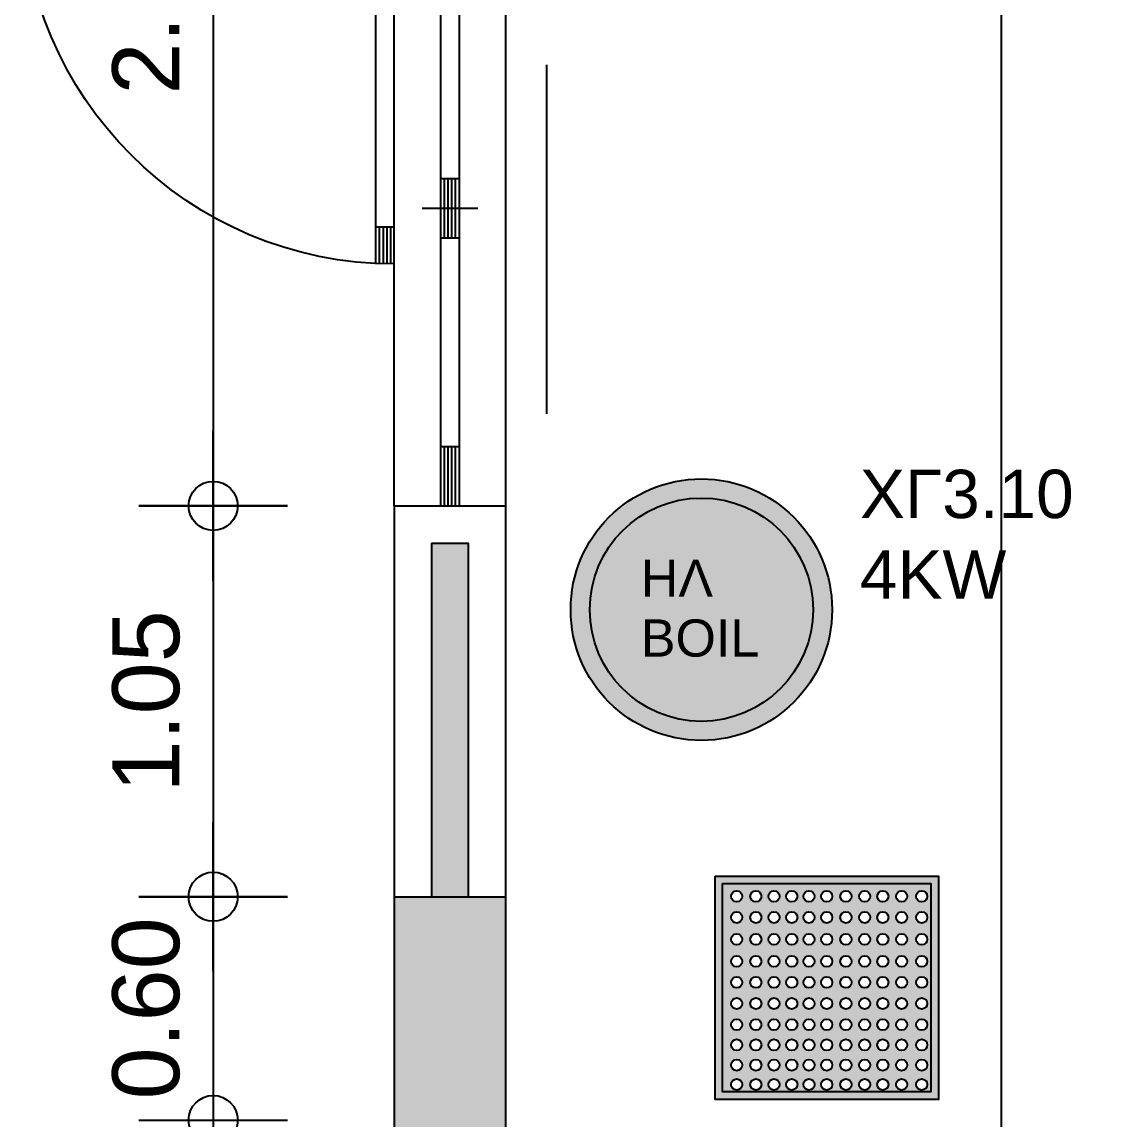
# Model space of a CAD drawing. Header units: metres. Extents: x -11 to 85, y -301 to 135.
# Drawn here: x 39.124 to 42.087, y 22.798 to 25.747 of the extents above; entities that cross this region are included whole.
import ezdxf

# ---------------------------------------------------------------- set-up
doc = ezdxf.new("R2010")
doc.units = ezdxf.units.M
doc.header["$LTSCALE"] = 0.036
doc.header["$PDMODE"] = 2
for name, color, linetype in [('arxitek corofos', 252, 'Continuous'), ('DIMBLK', 252, 'Continuous'), ('HLEK_FL001_SYMBOLS', 230, 'Continuous'), ('Parathira', 252, 'Continuous')]:
    doc.layers.add(name, color=color, linetype=linetype)
doc.styles.add('COMU-N', font='arial.ttf')
doc.styles.get("Standard").update_dxf_attribs({"font": 'arial.ttf'})
doc.dimstyles.new('CADWDOT', dxfattribs={"dimscale": 0.1, "dimtxt": 1.8, "dimasz": 0.08, "dimexe": 2, "dimexo": 0, "dimgap": 0.09, "dimtad": 0, "dimrnd": 0.001, "dimzin": 0, "dimdsep": 46, "dimtxsty": 'Standard', "dimblk1": 'ARTDIM', "dimblk2": 'ARTDIM', "dimsah": 1, "dimcen": 0.09, "dimdle": 0.05, "dimse1": 1, "dimse2": 1, "dimadec": 0, "dimazin": 0, "dimtfac": 1, "dimtmove": 0, "dimatfit": 3, "dimldrblk": 'ARTDIM', "dimfxl": 2, "dimtvp": 0.9999, "dimtolj": 1, "dimtzin": 0, "dimarcsym": 0})

# ---------------------------------------------------------------- blocks, each defined once
blk = doc.blocks.new('A$C049E38FE')
at = {"layer": 'Parathira'}
for p, q in [((0, 0), (0, -0.05)), ((0.3, -0.05), (0.3, 0)), ((0, -0.05), (0.3, -0.05)), ((0.3, -0.05), (0.25, -0.05)), ((0, -1.05), (0.3, -1.05)), ((0, -1.1), (0, -1.05)), ((0.3, -2.7), (0.3, -1.05)), ((0.3, -1.05), (0.35, -1.05)), ((0.3, -1.05), (0.3, -1.1)), ((0.33, -1.06), (0.3, -1.06)), ((0.31, -1.05), (0.31, -1.15)), ((0.32, -1.05), (0.32, -1.15)), ((0.33, -1.05), (0.33, -1.15)), ((0.34, -1.05), (0.34, -1.15)), ((0.35, -1.05), (0.35, -2.0487)), ((0, -2.7), (0, -1.1)), ((0.3, -1.1), (0, -1.1)), ((0.3, -1.1), (0, -1.1)), ((0.3, -1.1), (0, -1.1)), ((0.125, -1.1), (0.125, -2.7)), ((0.175, -1.1), (0.125, -1.1)), ((0.135, -1.26), (0.135, -1.1)), ((0.145, -1.26), (0.145, -1.1)), ((0.155, -1.26), (0.155, -1.1)), ((0.165, -1.26), (0.165, -1.1)), ((0.175, -2.7), (0.175, -1.1)), ((0.35, -1.15), (0.3, -1.15)), ((0.175, -1.26), (0.125, -1.26)), ((0.175, -1.82), (0.125, -1.82)), ((0.135, -1.98), (0.135, -1.82)), ((0.145, -1.98), (0.145, -1.82)), ((0.155, -1.98), (0.155, -1.82)), ((0.165, -1.98), (0.165, -1.82)), ((0.225, -1.9), (0.075, -1.9)), ((0.35, -1.95), (0.3, -1.95)), ((0.31, -1.95), (0.31, -2.0499)), ((0.32, -1.95), (0.32, -2.0498)), ((0.33, -1.95), (0.33, -2.0495)), ((0.34, -1.95), (0.34, -2.0492)), ((0.175, -1.98), (0.125, -1.98)), ((0.175, -2.54), (0.125, -2.54)), ((0.135, -2.7), (0.135, -2.54)), ((0.145, -2.7), (0.145, -2.54)), ((0.155, -2.7), (0.155, -2.54)), ((0.165, -2.7), (0.165, -2.54))]:
    blk.add_line(p, q, dxfattribs=at)
blk.add_arc((0.3, -1.05), 1, 270, 90, dxfattribs=at)
blk = doc.blocks.new('ARTDIM')
at = {"layer": 'DIMBLK'}
for p, q in [((0, -24.9975), (0, 24.9975)), ((-24.9975, 0), (24.9975, 0))]:
    blk.add_line(p, q, dxfattribs=at)
blk.add_circle((0, 0), 8.25, dxfattribs=at)
blk = doc.blocks.new('*D500')
at = {"layer": 'arxitek corofos', "color": 0, "lineweight": -2}
blk.add_line((39.6374, 27.1394), (39.6374, 24.4554), dxfattribs=at)
at = {"layer": 'Defpoints', "color": 0, "transparency": 16777216}
for p in [(40.1237, 27.1474), (39.6374, 24.4474), (40.1237, 24.4474)]:
    blk.add_point(p, dxfattribs=at)
at = {"layer": 'arxitek corofos', "color": 0, "lineweight": -2, "xscale": 0.008, "yscale": 0.008, "zscale": 0.008}
for p, rotation in [((39.6374, 27.1474), 90), ((39.6374, 24.4474), 270)]:
    blk.add_blockref('ARTDIM', p, dxfattribs=dict(at, rotation=rotation))
at = {"layer": 'arxitek corofos', "color": 0, "insert": (39.4574, 25.7974), "char_height": 0.18, "attachment_point": 5, "rotation": 90}
blk.add_mtext('\\A1;2.70', dxfattribs=at)
blk = doc.blocks.new('*D501')
at = {"layer": 'arxitek corofos', "color": 0, "lineweight": -2}
blk.add_line((39.6374, 24.4394), (39.6374, 23.4054), dxfattribs=at)
at = {"layer": 'Defpoints', "color": 0, "transparency": 16777216}
for p in [(40.1237, 24.4474), (39.6374, 23.3974), (40.1237, 23.3974)]:
    blk.add_point(p, dxfattribs=at)
at = {"layer": 'arxitek corofos', "color": 0, "lineweight": -2, "xscale": 0.008, "yscale": 0.008, "zscale": 0.008}
for p, rotation in [((39.6374, 24.4474), 90), ((39.6374, 23.3974), 270)]:
    blk.add_blockref('ARTDIM', p, dxfattribs=dict(at, rotation=rotation))
at = {"layer": 'arxitek corofos', "color": 0, "insert": (39.4574, 23.9224), "char_height": 0.18, "attachment_point": 5, "rotation": 90}
blk.add_mtext('\\A1;1.05', dxfattribs=at)
blk = doc.blocks.new('*D502')
at = {"layer": 'arxitek corofos', "color": 0, "lineweight": -2}
blk.add_line((39.6374, 23.3894), (39.6374, 22.8054), dxfattribs=at)
at = {"layer": 'Defpoints', "color": 0, "transparency": 16777216}
for p in [(40.1237, 23.3974), (39.6374, 22.7974), (40.4237, 22.7974)]:
    blk.add_point(p, dxfattribs=at)
at = {"layer": 'arxitek corofos', "color": 0, "lineweight": -2, "xscale": 0.008, "yscale": 0.008, "zscale": 0.008}
for p, rotation in [((39.6374, 23.3974), 90), ((39.6374, 22.7974), 270)]:
    blk.add_blockref('ARTDIM', p, dxfattribs=dict(at, rotation=rotation))
at = {"layer": 'arxitek corofos', "color": 0, "insert": (39.4574, 23.0974), "char_height": 0.18, "attachment_point": 5, "rotation": 90}
blk.add_mtext('\\A1;0.60', dxfattribs=at)
blk = doc.blocks.new('*D1877')
at = {"layer": 'Defpoints', "color": 0, "transparency": 16777216}
for p in [(41.7555, 26.1538), (42.0875, 26.1538), (42.0875, 15.5403)]:
    blk.add_point(p, dxfattribs=at)
at = {"layer": 'HLEK_FL001_SYMBOLS', "color": 0, "lineweight": -2, "transparency": 16777216}
blk.add_line((41.7555, 15.5483), (41.7555, 26.1458), dxfattribs=at)
at = {"layer": 'HLEK_FL001_SYMBOLS', "color": 0, "lineweight": -2, "transparency": 16777216, "xscale": 0.008, "yscale": 0.008, "zscale": 0.008}
for p, rotation in [((41.7555, 26.1538), 90), ((41.7555, 15.5403), 270)]:
    blk.add_blockref('ARTDIM', p, dxfattribs=dict(at, rotation=rotation))
at = {"layer": 'HLEK_FL001_SYMBOLS', "color": 0, "transparency": 16777216, "insert": (41.5718, 20.847), "char_height": 0.18, "attachment_point": 5, "rotation": 90}
blk.add_mtext('\\A1;10.61', dxfattribs=at)
blk = doc.blocks.new('led 46W tetragono')
at = {"layer": 'HLEK_FL001_SYMBOLS'}
h = blk.add_hatch(color=256, dxfattribs=at)
h.dxf.hatch_style = 1
h.paths.add_polyline_path([(104.7283, -8.1225), (104.7283, -8.7225), (105.3283, -8.7225), (105.3283, -8.1225)])
h.paths.add_polyline_path([(105.3083, -8.1425), (105.3083, -8.7025), (104.7483, -8.7025), (104.7483, -8.1425)], flags=16)
h.paths.add_polyline_path([(104.9493, -8.1771, -1), (104.9193, -8.1771, -1)], flags=0)
h.paths.add_polyline_path([(104.9954, -8.1771, -1), (104.9654, -8.1771, -1)], flags=0)
h.paths.add_polyline_path([(104.9014, -8.1771, -1), (104.8714, -8.1771, -1)], flags=0)
h.paths.add_polyline_path([(105.0432, -8.1771, -1), (105.0133, -8.1771, -1)], flags=0)
h.paths.add_polyline_path([(104.9493, -8.2338, -1), (104.9193, -8.2338, -1)], flags=0)
h.paths.add_polyline_path([(104.9954, -8.2338, -1), (104.9654, -8.2338, -1)], flags=0)
h.paths.add_polyline_path([(104.9014, -8.2338, -1), (104.8714, -8.2338, -1)], flags=0)
h.paths.add_polyline_path([(104.8526, -8.1771, -1), (104.8227, -8.1771, -1)], flags=0)
h.paths.add_polyline_path([(105.0432, -8.2338, -1), (105.0133, -8.2338, -1)], flags=0)
h.paths.add_polyline_path([(105.0946, -8.1771, -1), (105.0647, -8.1771, -1)], flags=0)
h.paths.add_polyline_path([(104.8526, -8.2338, -1), (104.8227, -8.2338, -1)], flags=0)
h.paths.add_polyline_path([(105.0946, -8.2338, -1), (105.0647, -8.2338, -1)], flags=0)
h.paths.add_polyline_path([(104.9493, -8.2927, -1), (104.9193, -8.2927, -1)], flags=0)
h.paths.add_polyline_path([(104.9954, -8.2927, -1), (104.9654, -8.2927, -1)], flags=0)
h.paths.add_polyline_path([(104.8012, -8.1771, -1), (104.7713, -8.1771, -1)], flags=0)
h.paths.add_polyline_path([(104.9014, -8.2927, -1), (104.8714, -8.2927, -1)], flags=0)
h.paths.add_polyline_path([(105.0432, -8.2927, -1), (105.0133, -8.2927, -1)], flags=0)
h.paths.add_polyline_path([(105.1452, -8.1771, -1), (105.1152, -8.1771, -1)], flags=0)
h.paths.add_polyline_path([(104.8012, -8.2338, -1), (104.7713, -8.2338, -1)], flags=0)
h.paths.add_polyline_path([(104.8526, -8.2927, -1), (104.8227, -8.2927, -1)], flags=0)
h.paths.add_polyline_path([(105.1452, -8.2338, -1), (105.1152, -8.2338, -1)], flags=0)
h.paths.add_polyline_path([(105.0946, -8.2927, -1), (105.0647, -8.2927, -1)], flags=0)
h.paths.add_polyline_path([(104.9493, -8.3517, -1), (104.9193, -8.3517, -1)], flags=0)
h.paths.add_polyline_path([(104.9954, -8.3517, -1), (104.9654, -8.3517, -1)], flags=0)
h.paths.add_polyline_path([(105.1939, -8.1771, -1), (105.164, -8.1771, -1)], flags=0)
h.paths.add_polyline_path([(104.9014, -8.3517, -1), (104.8714, -8.3517, -1)], flags=0)
h.paths.add_polyline_path([(105.0432, -8.3517, -1), (105.0133, -8.3517, -1)], flags=0)
h.paths.add_polyline_path([(104.8012, -8.2927, -1), (104.7713, -8.2927, -1)], flags=0)
h.paths.add_polyline_path([(105.1452, -8.2927, -1), (105.1152, -8.2927, -1)], flags=0)
h.paths.add_polyline_path([(105.1939, -8.2338, -1), (105.164, -8.2338, -1)], flags=0)
h.paths.add_polyline_path([(104.8526, -8.3517, -1), (104.8227, -8.3517, -1)], flags=0)
h.paths.add_polyline_path([(105.0946, -8.3517, -1), (105.0647, -8.3517, -1)], flags=0)
h.paths.add_polyline_path([(105.1939, -8.2927, -1), (105.164, -8.2927, -1)], flags=0)
h.paths.add_polyline_path([(105.2445, -8.1771, -1), (105.2145, -8.1771, -1)], flags=0)
h.paths.add_polyline_path([(104.8012, -8.3517, -1), (104.7713, -8.3517, -1)], flags=0)
h.paths.add_polyline_path([(104.9493, -8.4083, -1), (104.9193, -8.4083, -1)], flags=0)
h.paths.add_polyline_path([(104.9954, -8.4083, -1), (104.9654, -8.4083, -1)], flags=0)
h.paths.add_polyline_path([(105.1452, -8.3517, -1), (105.1152, -8.3517, -1)], flags=0)
h.paths.add_polyline_path([(104.9014, -8.4083, -1), (104.8714, -8.4083, -1)], flags=0)
h.paths.add_polyline_path([(105.0432, -8.4083, -1), (105.0133, -8.4083, -1)], flags=0)
h.paths.add_polyline_path([(105.2445, -8.2338, -1), (105.2145, -8.2338, -1)], flags=0)
h.paths.add_polyline_path([(104.8526, -8.4083, -1), (104.8227, -8.4083, -1)], flags=0)
h.paths.add_polyline_path([(105.0946, -8.4083, -1), (105.0647, -8.4083, -1)], flags=0)
h.paths.add_polyline_path([(105.1939, -8.3517, -1), (105.164, -8.3517, -1)], flags=0)
h.paths.add_polyline_path([(105.2445, -8.2927, -1), (105.2145, -8.2927, -1)], flags=0)
h.paths.add_polyline_path([(104.8012, -8.4083, -1), (104.7713, -8.4083, -1)], flags=0)
h.paths.add_polyline_path([(105.1452, -8.4083, -1), (105.1152, -8.4083, -1)], flags=0)
h.paths.add_polyline_path([(105.2985, -8.1771, -1), (105.2686, -8.1771, -1)], flags=0)
h.paths.add_polyline_path([(104.9493, -8.465, -1), (104.9193, -8.465, -1)], flags=0)
h.paths.add_polyline_path([(104.9954, -8.465, -1), (104.9654, -8.465, -1)], flags=0)
h.paths.add_polyline_path([(104.9014, -8.465, -1), (104.8714, -8.465, -1)], flags=0)
h.paths.add_polyline_path([(105.0432, -8.465, -1), (105.0133, -8.465, -1)], flags=0)
h.paths.add_polyline_path([(105.2985, -8.2338, -1), (105.2686, -8.2338, -1)], flags=0)
h.paths.add_polyline_path([(105.2445, -8.3517, -1), (105.2145, -8.3517, -1)], flags=0)
h.paths.add_polyline_path([(104.8526, -8.465, -1), (104.8227, -8.465, -1)], flags=0)
h.paths.add_polyline_path([(105.1939, -8.4083, -1), (105.164, -8.4083, -1)], flags=0)
h.paths.add_polyline_path([(105.0946, -8.465, -1), (105.0647, -8.465, -1)], flags=0)
h.paths.add_polyline_path([(105.2985, -8.2927, -1), (105.2686, -8.2927, -1)], flags=0)
h.paths.add_polyline_path([(104.8012, -8.465, -1), (104.7713, -8.465, -1)], flags=0)
h.paths.add_polyline_path([(105.1452, -8.465, -1), (105.1152, -8.465, -1)], flags=0)
h.paths.add_polyline_path([(105.2445, -8.4083, -1), (105.2145, -8.4083, -1)], flags=0)
h.paths.add_polyline_path([(104.9493, -8.5217, -1), (104.9193, -8.5217, -1)], flags=0)
h.paths.add_polyline_path([(104.9954, -8.5217, -1), (104.9654, -8.5217, -1)], flags=0)
h.paths.add_polyline_path([(105.2985, -8.3517, -1), (105.2686, -8.3517, -1)], flags=0)
h.paths.add_polyline_path([(104.9014, -8.5217, -1), (104.8714, -8.5217, -1)], flags=0)
h.paths.add_polyline_path([(105.0432, -8.5217, -1), (105.0133, -8.5217, -1)], flags=0)
h.paths.add_polyline_path([(105.1939, -8.465, -1), (105.164, -8.465, -1)], flags=0)
h.paths.add_polyline_path([(104.8526, -8.5217, -1), (104.8227, -8.5217, -1)], flags=0)
h.paths.add_polyline_path([(105.0946, -8.5217, -1), (105.0647, -8.5217, -1)], flags=0)
h.paths.add_polyline_path([(104.8012, -8.5217, -1), (104.7713, -8.5217, -1)], flags=0)
h.paths.add_polyline_path([(105.1452, -8.5217, -1), (105.1152, -8.5217, -1)], flags=0)
h.paths.add_polyline_path([(105.2985, -8.4083, -1), (105.2686, -8.4083, -1)], flags=0)
h.paths.add_polyline_path([(105.2445, -8.465, -1), (105.2145, -8.465, -1)], flags=0)
h.paths.add_polyline_path([(104.9493, -8.5761, -1), (104.9193, -8.5761, -1)], flags=0)
h.paths.add_polyline_path([(104.9954, -8.5761, -1), (104.9654, -8.5761, -1)], flags=0)
h.paths.add_polyline_path([(105.1939, -8.5217, -1), (105.164, -8.5217, -1)], flags=0)
h.paths.add_polyline_path([(104.9014, -8.5761, -1), (104.8714, -8.5761, -1)], flags=0)
h.paths.add_polyline_path([(105.0432, -8.5761, -1), (105.0133, -8.5761, -1)], flags=0)
h.paths.add_polyline_path([(104.8526, -8.5761, -1), (104.8227, -8.5761, -1)], flags=0)
h.paths.add_polyline_path([(105.0946, -8.5761, -1), (105.0647, -8.5761, -1)], flags=0)
h.paths.add_polyline_path([(105.2985, -8.465, -1), (105.2686, -8.465, -1)], flags=0)
h.paths.add_polyline_path([(104.8012, -8.5761, -1), (104.7713, -8.5761, -1)], flags=0)
h.paths.add_polyline_path([(105.2445, -8.5217, -1), (105.2145, -8.5217, -1)], flags=0)
h.paths.add_polyline_path([(105.1452, -8.5761, -1), (105.1152, -8.5761, -1)], flags=0)
h.paths.add_polyline_path([(105.1939, -8.5761, -1), (105.164, -8.5761, -1)], flags=0)
h.paths.add_polyline_path([(104.9493, -8.6305, -1), (104.9193, -8.6305, -1)], flags=0)
h.paths.add_polyline_path([(104.9954, -8.6305, -1), (104.9654, -8.6305, -1)], flags=0)
h.paths.add_polyline_path([(104.9014, -8.6305, -1), (104.8714, -8.6305, -1)], flags=0)
h.paths.add_polyline_path([(105.0432, -8.6305, -1), (105.0133, -8.6305, -1)], flags=0)
h.paths.add_polyline_path([(105.2985, -8.5217, -1), (105.2686, -8.5217, -1)], flags=0)
h.paths.add_polyline_path([(104.8526, -8.6305, -1), (104.8227, -8.6305, -1)], flags=0)
h.paths.add_polyline_path([(105.0946, -8.6305, -1), (105.0647, -8.6305, -1)], flags=0)
h.paths.add_polyline_path([(105.2445, -8.5761, -1), (105.2145, -8.5761, -1)], flags=0)
h.paths.add_polyline_path([(104.8012, -8.6305, -1), (104.7713, -8.6305, -1)], flags=0)
h.paths.add_polyline_path([(105.1452, -8.6305, -1), (105.1152, -8.6305, -1)], flags=0)
h.paths.add_polyline_path([(105.1939, -8.6305, -1), (105.164, -8.6305, -1)], flags=0)
h.paths.add_polyline_path([(104.9493, -8.6826, -1), (104.9193, -8.6826, -1)], flags=0)
h.paths.add_polyline_path([(104.9954, -8.6826, -1), (104.9654, -8.6826, -1)], flags=0)
h.paths.add_polyline_path([(105.2985, -8.5761, -1), (105.2686, -8.5761, -1)], flags=0)
h.paths.add_polyline_path([(104.9014, -8.6826, -1), (104.8714, -8.6826, -1)], flags=0)
h.paths.add_polyline_path([(105.0432, -8.6826, -1), (105.0133, -8.6826, -1)], flags=0)
h.paths.add_polyline_path([(104.8526, -8.6826, -1), (104.8227, -8.6826, -1)], flags=0)
h.paths.add_polyline_path([(105.0946, -8.6826, -1), (105.0647, -8.6826, -1)], flags=0)
h.paths.add_polyline_path([(105.2445, -8.6305, -1), (105.2145, -8.6305, -1)], flags=0)
h.paths.add_polyline_path([(104.8012, -8.6826, -1), (104.7713, -8.6826, -1)], flags=0)
h.paths.add_polyline_path([(105.1452, -8.6826, -1), (105.1152, -8.6826, -1)], flags=0)
h.paths.add_polyline_path([(105.1939, -8.6826, -1), (105.164, -8.6826, -1)], flags=0)
h.paths.add_polyline_path([(105.2985, -8.6305, -1), (105.2686, -8.6305, -1)], flags=0)
h.paths.add_polyline_path([(105.2445, -8.6826, -1), (105.2145, -8.6826, -1)], flags=0)
h.paths.add_polyline_path([(105.2985, -8.6826, -1), (105.2686, -8.6826, -1)], flags=0)
h = blk.add_hatch(color=181, dxfattribs=at)
h.dxf.hatch_style = 1
h.paths.add_polyline_path([(104.7483, -8.1425), (104.7483, -8.7025), (105.3083, -8.7025), (105.3083, -8.1425)])
h.paths.add_polyline_path([(104.9954, -8.3517, -1), (104.9654, -8.3517, -1)], flags=16)
h.paths.add_polyline_path([(105.0432, -8.3517, -1), (105.0133, -8.3517, -1)], flags=16)
h.paths.add_polyline_path([(104.9654, -8.2927, -1), (104.9954, -8.2927, -1)], flags=16)
h.paths.add_polyline_path([(105.0133, -8.2927, -1), (105.0432, -8.2927, -1)], flags=16)
h.paths.add_polyline_path([(104.9493, -8.3517, -1), (104.9193, -8.3517, -1)], flags=16)
h.paths.add_polyline_path([(104.9193, -8.2927, -1), (104.9493, -8.2927, -1)], flags=16)
h.paths.add_polyline_path([(105.0946, -8.3517, -1), (105.0647, -8.3517, -1)], flags=16)
h.paths.add_polyline_path([(105.0647, -8.2927, -1), (105.0946, -8.2927, -1)], flags=16)
h.paths.add_polyline_path([(104.9954, -8.4083, -1), (104.9654, -8.4083, -1)], flags=16)
h.paths.add_polyline_path([(105.0432, -8.4083, -1), (105.0133, -8.4083, -1)], flags=16)
h.paths.add_polyline_path([(104.9654, -8.2338, -1), (104.9954, -8.2338, -1)], flags=16)
h.paths.add_polyline_path([(105.0133, -8.2338, -1), (105.0432, -8.2338, -1)], flags=16)
h.paths.add_polyline_path([(104.9493, -8.4083, -1), (104.9193, -8.4083, -1)], flags=16)
h.paths.add_polyline_path([(105.0946, -8.4083, -1), (105.0647, -8.4083, -1)], flags=16)
h.paths.add_polyline_path([(104.9193, -8.2338, -1), (104.9493, -8.2338, -1)], flags=16)
h.paths.add_polyline_path([(105.0647, -8.2338, -1), (105.0946, -8.2338, -1)], flags=16)
h.paths.add_polyline_path([(104.9014, -8.3517, -1), (104.8714, -8.3517, -1)], flags=16)
h.paths.add_polyline_path([(104.8714, -8.2927, -1), (104.9014, -8.2927, -1)], flags=16)
h.paths.add_polyline_path([(105.1452, -8.3517, -1), (105.1152, -8.3517, -1)], flags=16)
h.paths.add_polyline_path([(105.1152, -8.2927, -1), (105.1452, -8.2927, -1)], flags=16)
h.paths.add_polyline_path([(104.9954, -8.465, -1), (104.9654, -8.465, -1)], flags=16)
h.paths.add_polyline_path([(105.0432, -8.465, -1), (105.0133, -8.465, -1)], flags=16)
h.paths.add_polyline_path([(104.9014, -8.4083, -1), (104.8714, -8.4083, -1)], flags=16)
h.paths.add_polyline_path([(104.8714, -8.2338, -1), (104.9014, -8.2338, -1)], flags=16)
h.paths.add_polyline_path([(104.9654, -8.1771, -1), (104.9954, -8.1771, -1)], flags=16)
h.paths.add_polyline_path([(105.0133, -8.1771, -1), (105.0432, -8.1771, -1)], flags=16)
h.paths.add_polyline_path([(105.1452, -8.4083, -1), (105.1152, -8.4083, -1)], flags=16)
h.paths.add_polyline_path([(104.9493, -8.465, -1), (104.9193, -8.465, -1)], flags=16)
h.paths.add_polyline_path([(105.1152, -8.2338, -1), (105.1452, -8.2338, -1)], flags=16)
h.paths.add_polyline_path([(105.0946, -8.465, -1), (105.0647, -8.465, -1)], flags=16)
h.paths.add_polyline_path([(104.9193, -8.1771, -1), (104.9493, -8.1771, -1)], flags=16)
h.paths.add_polyline_path([(105.0647, -8.1771, -1), (105.0946, -8.1771, -1)], flags=16)
h.paths.add_polyline_path([(104.8526, -8.3517, -1), (104.8227, -8.3517, -1)], flags=16)
h.paths.add_polyline_path([(104.8227, -8.2927, -1), (104.8526, -8.2927, -1)], flags=16)
h.paths.add_polyline_path([(105.1939, -8.3517, -1), (105.164, -8.3517, -1)], flags=16)
h.paths.add_polyline_path([(105.164, -8.2927, -1), (105.1939, -8.2927, -1)], flags=16)
h.paths.add_polyline_path([(104.9014, -8.465, -1), (104.8714, -8.465, -1)], flags=16)
h.paths.add_polyline_path([(104.8526, -8.4083, -1), (104.8227, -8.4083, -1)], flags=16)
h.paths.add_polyline_path([(105.1452, -8.465, -1), (105.1152, -8.465, -1)], flags=16)
h.paths.add_polyline_path([(104.8714, -8.1771, -1), (104.9014, -8.1771, -1)], flags=16)
h.paths.add_polyline_path([(104.8227, -8.2338, -1), (104.8526, -8.2338, -1)], flags=16)
h.paths.add_polyline_path([(105.1939, -8.4083, -1), (105.164, -8.4083, -1)], flags=16)
h.paths.add_polyline_path([(105.1152, -8.1771, -1), (105.1452, -8.1771, -1)], flags=16)
h.paths.add_polyline_path([(104.9954, -8.5217, -1), (104.9654, -8.5217, -1)], flags=16)
h.paths.add_polyline_path([(105.0432, -8.5217, -1), (105.0133, -8.5217, -1)], flags=16)
h.paths.add_polyline_path([(105.164, -8.2338, -1), (105.1939, -8.2338, -1)], flags=16)
h.paths.add_polyline_path([(104.9493, -8.5217, -1), (104.9193, -8.5217, -1)], flags=16)
h.paths.add_polyline_path([(105.0946, -8.5217, -1), (105.0647, -8.5217, -1)], flags=16)
h.paths.add_polyline_path([(104.8526, -8.465, -1), (104.8227, -8.465, -1)], flags=16)
h.paths.add_polyline_path([(104.8012, -8.3517, -1), (104.7713, -8.3517, -1)], flags=16)
h.paths.add_polyline_path([(104.7713, -8.2927, -1), (104.8012, -8.2927, -1)], flags=16)
h.paths.add_polyline_path([(104.8227, -8.1771, -1), (104.8526, -8.1771, -1)], flags=16)
h.paths.add_polyline_path([(105.1939, -8.465, -1), (105.164, -8.465, -1)], flags=16)
h.paths.add_polyline_path([(105.2445, -8.3517, -1), (105.2145, -8.3517, -1)], flags=16)
h.paths.add_polyline_path([(104.9014, -8.5217, -1), (104.8714, -8.5217, -1)], flags=16)
h.paths.add_polyline_path([(105.2145, -8.2927, -1), (105.2445, -8.2927, -1)], flags=16)
h.paths.add_polyline_path([(105.164, -8.1771, -1), (105.1939, -8.1771, -1)], flags=16)
h.paths.add_polyline_path([(104.8012, -8.4083, -1), (104.7713, -8.4083, -1)], flags=16)
h.paths.add_polyline_path([(105.1452, -8.5217, -1), (105.1152, -8.5217, -1)], flags=16)
h.paths.add_polyline_path([(104.7713, -8.2338, -1), (104.8012, -8.2338, -1)], flags=16)
h.paths.add_polyline_path([(105.2445, -8.4083, -1), (105.2145, -8.4083, -1)], flags=16)
h.paths.add_polyline_path([(105.2145, -8.2338, -1), (105.2445, -8.2338, -1)], flags=16)
h.paths.add_polyline_path([(104.9954, -8.5761, -1), (104.9654, -8.5761, -1)], flags=16)
h.paths.add_polyline_path([(105.0432, -8.5761, -1), (105.0133, -8.5761, -1)], flags=16)
h.paths.add_polyline_path([(104.8526, -8.5217, -1), (104.8227, -8.5217, -1)], flags=16)
h.paths.add_polyline_path([(104.8012, -8.465, -1), (104.7713, -8.465, -1)], flags=16)
h.paths.add_polyline_path([(104.9493, -8.5761, -1), (104.9193, -8.5761, -1)], flags=16)
h.paths.add_polyline_path([(105.0946, -8.5761, -1), (105.0647, -8.5761, -1)], flags=16)
h.paths.add_polyline_path([(105.1939, -8.5217, -1), (105.164, -8.5217, -1)], flags=16)
h.paths.add_polyline_path([(104.7713, -8.1771, -1), (104.8012, -8.1771, -1)], flags=16)
h.paths.add_polyline_path([(105.2445, -8.465, -1), (105.2145, -8.465, -1)], flags=16)
h.paths.add_polyline_path([(105.2145, -8.1771, -1), (105.2445, -8.1771, -1)], flags=16)
h.paths.add_polyline_path([(104.9014, -8.5761, -1), (104.8714, -8.5761, -1)], flags=16)
h.paths.add_polyline_path([(105.1452, -8.5761, -1), (105.1152, -8.5761, -1)], flags=16)
h.paths.add_polyline_path([(105.2985, -8.3517, -1), (105.2686, -8.3517, -1)], flags=16)
h.paths.add_polyline_path([(105.2686, -8.2927, -1), (105.2985, -8.2927, -1)], flags=16)
h.paths.add_polyline_path([(105.2985, -8.4083, -1), (105.2686, -8.4083, -1)], flags=16)
h.paths.add_polyline_path([(104.8012, -8.5217, -1), (104.7713, -8.5217, -1)], flags=16)
h.paths.add_polyline_path([(105.2686, -8.2338, -1), (105.2985, -8.2338, -1)], flags=16)
h.paths.add_polyline_path([(105.2445, -8.5217, -1), (105.2145, -8.5217, -1)], flags=16)
h.paths.add_polyline_path([(104.8526, -8.5761, -1), (104.8227, -8.5761, -1)], flags=16)
h.paths.add_polyline_path([(104.9954, -8.6305, -1), (104.9654, -8.6305, -1)], flags=16)
h.paths.add_polyline_path([(105.1939, -8.5761, -1), (105.164, -8.5761, -1)], flags=16)
h.paths.add_polyline_path([(105.0432, -8.6305, -1), (105.0133, -8.6305, -1)], flags=16)
h.paths.add_polyline_path([(104.9493, -8.6305, -1), (104.9193, -8.6305, -1)], flags=16)
h.paths.add_polyline_path([(105.2985, -8.465, -1), (105.2686, -8.465, -1)], flags=16)
h.paths.add_polyline_path([(105.0946, -8.6305, -1), (105.0647, -8.6305, -1)], flags=16)
h.paths.add_polyline_path([(105.2686, -8.1771, -1), (105.2985, -8.1771, -1)], flags=16)
h.paths.add_polyline_path([(104.9014, -8.6305, -1), (104.8714, -8.6305, -1)], flags=16)
h.paths.add_polyline_path([(105.1452, -8.6305, -1), (105.1152, -8.6305, -1)], flags=16)
h.paths.add_polyline_path([(104.8012, -8.5761, -1), (104.7713, -8.5761, -1)], flags=16)
h.paths.add_polyline_path([(105.2445, -8.5761, -1), (105.2145, -8.5761, -1)], flags=16)
h.paths.add_polyline_path([(105.2985, -8.5217, -1), (105.2686, -8.5217, -1)], flags=16)
h.paths.add_polyline_path([(104.8526, -8.6305, -1), (104.8227, -8.6305, -1)], flags=16)
h.paths.add_polyline_path([(105.1939, -8.6305, -1), (105.164, -8.6305, -1)], flags=16)
h.paths.add_polyline_path([(104.9954, -8.6826, -1), (104.9654, -8.6826, -1)], flags=16)
h.paths.add_polyline_path([(105.0432, -8.6826, -1), (105.0133, -8.6826, -1)], flags=16)
h.paths.add_polyline_path([(104.9493, -8.6826, -1), (104.9193, -8.6826, -1)], flags=16)
h.paths.add_polyline_path([(105.0946, -8.6826, -1), (105.0647, -8.6826, -1)], flags=16)
h.paths.add_polyline_path([(104.8012, -8.6305, -1), (104.7713, -8.6305, -1)], flags=16)
h.paths.add_polyline_path([(104.9014, -8.6826, -1), (104.8714, -8.6826, -1)], flags=16)
h.paths.add_polyline_path([(105.2985, -8.5761, -1), (105.2686, -8.5761, -1)], flags=16)
h.paths.add_polyline_path([(105.1452, -8.6826, -1), (105.1152, -8.6826, -1)], flags=16)
h.paths.add_polyline_path([(105.2445, -8.6305, -1), (105.2145, -8.6305, -1)], flags=16)
h.paths.add_polyline_path([(104.8526, -8.6826, -1), (104.8227, -8.6826, -1)], flags=16)
h.paths.add_polyline_path([(105.1939, -8.6826, -1), (105.164, -8.6826, -1)], flags=16)
h.paths.add_polyline_path([(105.2985, -8.6305, -1), (105.2686, -8.6305, -1)], flags=16)
h.paths.add_polyline_path([(104.8012, -8.6826, -1), (104.7713, -8.6826, -1)], flags=16)
h.paths.add_polyline_path([(105.2445, -8.6826, -1), (105.2145, -8.6826, -1)], flags=16)
h.paths.add_polyline_path([(105.2985, -8.6826, -1), (105.2686, -8.6826, -1)], flags=16)
for points in [[(104.7283, -8.1225), (105.3283, -8.1225), (105.3283, -8.7225), (104.7283, -8.7225)], [(104.7483, -8.1425), (105.3083, -8.1425), (105.3083, -8.7025), (104.7483, -8.7025)]]:
    blk.add_lwpolyline(points, close=True, dxfattribs=at)
for centre in [(104.7862, -8.1771), (104.8377, -8.1771), (104.8864, -8.1771), (104.9343, -8.1771), (104.9804, -8.1771), (105.0282, -8.1771), (105.0797, -8.1771), (105.1302, -8.1771), (105.1789, -8.1771), (105.2295, -8.1771), (105.2835, -8.1771), (104.7862, -8.2338), (104.8377, -8.2338), (104.8864, -8.2338), (104.9343, -8.2338), (104.9804, -8.2338), (105.0282, -8.2338), (105.0797, -8.2338), (105.1302, -8.2338), (105.1789, -8.2338), (105.2295, -8.2338), (105.2835, -8.2338), (104.7862, -8.2927), (104.8377, -8.2927), (104.8864, -8.2927), (104.9343, -8.2927), (104.9804, -8.2927), (105.0282, -8.2927), (105.0797, -8.2927), (105.1302, -8.2927), (105.1789, -8.2927), (105.2295, -8.2927), (105.2835, -8.2927), (104.7862, -8.3517), (104.8377, -8.3517), (104.8864, -8.3517), (104.9343, -8.3517), (104.9804, -8.3517), (105.0282, -8.3517), (105.0797, -8.3517), (105.1302, -8.3517), (105.1789, -8.3517), (105.2295, -8.3517), (105.2835, -8.3517), (104.7862, -8.4083), (104.8377, -8.4083), (104.8864, -8.4083), (104.9343, -8.4083), (104.9804, -8.4083), (105.0282, -8.4083), (105.0797, -8.4083), (105.1302, -8.4083), (105.1789, -8.4083), (105.2295, -8.4083), (105.2835, -8.4083), (104.7862, -8.465), (104.8377, -8.465), (104.8864, -8.465), (104.9343, -8.465), (104.9804, -8.465), (105.0282, -8.465), (105.0797, -8.465), (105.1302, -8.465), (105.1789, -8.465), (105.2295, -8.465), (105.2835, -8.465), (104.7862, -8.5217), (104.8377, -8.5217), (104.8864, -8.5217), (104.9343, -8.5217), (104.9804, -8.5217), (105.0282, -8.5217), (105.0797, -8.5217), (105.1302, -8.5217), (105.1789, -8.5217), (105.2295, -8.5217), (105.2835, -8.5217), (104.7862, -8.5761), (104.8377, -8.5761), (104.8864, -8.5761), (104.9343, -8.5761), (104.9804, -8.5761), (105.0282, -8.5761), (105.0797, -8.5761), (105.1302, -8.5761), (105.1789, -8.5761), (105.2295, -8.5761), (105.2835, -8.5761), (104.7862, -8.6305), (104.8377, -8.6305), (104.8864, -8.6305), (104.9343, -8.6305), (104.9804, -8.6305), (105.0282, -8.6305), (105.0797, -8.6305), (105.1302, -8.6305), (105.1789, -8.6305), (105.2295, -8.6305), (105.2835, -8.6305), (104.7862, -8.6826), (104.8377, -8.6826), (104.8864, -8.6826), (104.9343, -8.6826), (104.9804, -8.6826), (105.0282, -8.6826), (105.0797, -8.6826), (105.1302, -8.6826), (105.1789, -8.6826), (105.2295, -8.6826), (105.2835, -8.6826)]:
    blk.add_circle(centre, 0.015, dxfattribs=at)
blk = doc.blocks.new('electroboiler')
at = {"layer": 'HLEK_FL001_SYMBOLS'}
h = blk.add_hatch(color=256, dxfattribs=at)
h.paths.add_polyline_path([(2321.6631, 1205.6021, 1), (2322.3658, 1205.6021, 1)])
h.paths.add_polyline_path([(2322.3144, 1205.6021, -1), (2321.7144, 1205.6021, -1)], flags=16)
blk.add_hatch(color=11, dxfattribs=at).paths.add_polyline_path([(2322.3144, 1205.6021, 1), (2321.7144, 1205.6021, 1)])
for radius in [0.3513, 0.3]:
    blk.add_circle((2322.0144, 1205.6021), radius, dxfattribs=at)
for s, p in [('ΗΛ', (2321.8516, 1205.6367)), ('ΒΟΙL', (2321.8516, 1205.476))]:
    blk.add_text(s, height=0.1, dxfattribs=at).set_placement(p)

msp = doc.modelspace()

# ---------------------------------------------------------------- hatches: boundary and pattern name
at = {"layer": 'arxitek corofos'}
for points in [[(40.3237, 24.3474), (40.2237, 24.3474), (40.2237, 23.3974), (40.3237, 23.3974)], [(40.1237, 21.8974), (40.4237, 21.8974), (40.4237, 23.3974), (40.1237, 23.3974)]]:
    msp.add_hatch(color=256, dxfattribs=at).paths.add_polyline_path(points)

# ---------------------------------------------------------------- linework, layer by layer
for p, q in [((40.5337, 24.6951), (40.5337, 25.6327)), ((40.1237, 24.4474), (40.1237, 23.3974)), ((40.1237, 24.4474), (40.4237, 24.4474)), ((40.4237, 23.3974), (40.4237, 24.4474)), ((40.2237, 24.3474), (40.3237, 24.3474)), ((40.2237, 24.3474), (40.2237, 23.3974)), ((40.3237, 23.3974), (40.3237, 24.3474)), ((40.1237, 23.3974), (40.4237, 23.3974)), ((40.1237, 23.3974), (40.1237, 21.8974)), ((40.4237, 21.8974), (40.4237, 23.3974))]:
    msp.add_line(p, q, dxfattribs=at)

# ---------------------------------------------------------------- block references
at = {"layer": 'arxitek corofos', "xscale": -1}
msp.add_blockref('A$C049E38FE', (40.4237, 27.1474), dxfattribs=at)
at = {"layer": 'HLEK_FL001_SYMBOLS'}
for name, p in [('electroboiler', (-2281.0651, -1181.4335)), ('led 46W tetragono', (-63.7421, 31.5755))]:
    msp.add_blockref(name, p, dxfattribs=at)

# ---------------------------------------------------------------- texts
at = {"layer": 'HLEK_FL001_SYMBOLS', "insert": (41.3752, 24.5446), "char_height": 0.13, "attachment_point": 1, "style": 'COMU-N'}
msp.add_mtext_dynamic_manual_height_columns('XΓ3.10\\P4KW', width=0.782734, gutter_width=0.65, heights=[0], dxfattribs=at)

# ---------------------------------------------------------------- dimensions: what is measured, and where the dimension line sits
at = {"layer": 'arxitek corofos'}
for base, p1, p2, picture, middle in [((39.6374, 24.4474), (40.1237, 27.1474), (40.1237, 24.4474), '*D500', (39.4574, 25.7974)), ((39.6374, 23.3974), (40.1237, 24.4474), (40.1237, 23.3974), '*D501', (39.4574, 23.9224))]:
    dim = msp.add_linear_dim(base=base, p1=p1, p2=p2, angle=90, dimstyle='CADWDOT', dxfattribs=at)
    dim.commit()
    dim.dimension.update_dxf_attribs({"geometry": picture, "text_midpoint": middle})
dim = msp.add_linear_dim(base=(39.6374, 22.7974), p1=(40.1237, 23.3974), p2=(40.4237, 22.7974), angle=90, dimstyle='CADWDOT', dxfattribs=at)
dim.commit()
dim.dimension.update_dxf_attribs({"geometry": '*D502', "text_midpoint": (39.6374, 23.0974), "dimtype": 160})
at = {"layer": 'HLEK_FL001_SYMBOLS'}
dim = msp.add_linear_dim(base=(41.7555, 26.1538), p1=(42.0875, 15.5403), p2=(42.0875, 26.1538), angle=90, dimstyle='CADWDOT', override={"dimfxl": 0.18}, dxfattribs=at)
dim.commit()
dim.dimension.update_dxf_attribs({"geometry": '*D1877', "text_midpoint": (41.5718, 20.847)})

doc.saveas('drawing.dxf')
